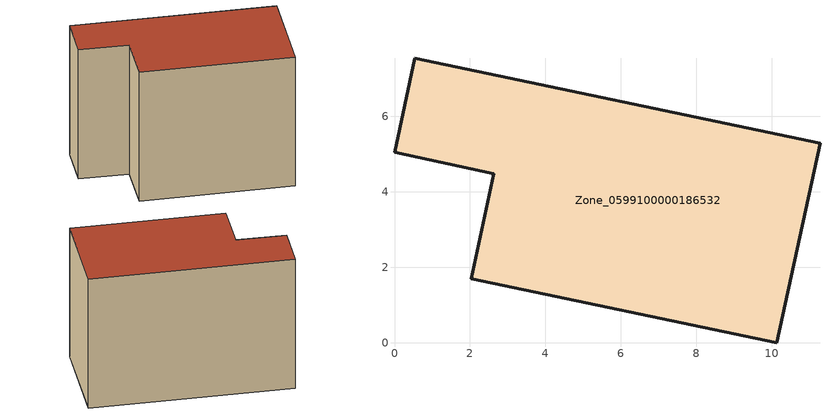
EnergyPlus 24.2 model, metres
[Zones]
Zone_0599100000186532
 floor ground (C_G): 11.28,5.28 10.14,0 2.03,1.69 2.63,4.48 0,5.05 0.54,7.54 z0
 wall outside (C_F): 10.14,0 11.28,5.28 0.54,7.54 0,5.05 2.63,4.48 2.03,1.69 10.14,0 z0:7.76
 roof outside (C_R): 2.03,1.69 10.14,0 11.28,5.28 0.54,7.54 0,5.05 2.63,4.48 z7.76
[BUILDING]
Pand.0599100000186532: North Axis=0; Terrain=City; Loads Convergence Tolerance Value=0.04; Temperature Convergence Tolerance Value=0.4; Solar Distribution=FullExterior; Maximum Number of Warmup Days=25; Minimum Number of Warmup Days=1
[Site:Location]
Rotterdam.The.Hague.AP_ZH_NLD Design_Conditions: Latitude=51.96; Longitude=4.45; Time Zone=1; Elevation=-4.5
[SITE:GROUNDTEMPERATURE:BUILDINGSURFACE]
18, 18, 18, 18, 18, 18, 18, 18, 18, 18, 18, 18
[MATERIAL] Thermal Absorptance=0.9; Solar Absorptance=0.7; Visible Absorptance=0.7
Name | Roughness | Thickness | Conductivity | Density | Specific Heat
G.TI.1975-1991 | MediumSmooth | 0.15 | 0.288461 | 540 | 1210
F.TI.1975-1991 | Rough | 0.3 | 0.230769 | 1920 | 840
R.TI.1975-1991 | MediumRough | 0.2 | 0.153846 | 1500 | 1000
[CONSTRUCTION]
C_G: G.TI.1975-1991
C_F: F.TI.1975-1991
C_R: R.TI.1975-1991
[ZONE]
Zone_0599100000186532: Type=1; Multiplier=1; Ceiling Height=Autocalculate; Volume=Autocalculate; Floor Area=autocalculate; Part of Total Floor Area=Yes
[ZONEINFILTRATION:DESIGNFLOWRATE]
Infil_Zone_0599100000186532: Zone or ZoneList or Space or SpaceList=Zone_0599100000186532; Schedule=AlwaysOn; Design Flow Rate Calculation Method=Flow/Area; Flow Rate per Floor Area=0.003; Constant Term Coefficient=1; Temperature Term Coefficient=0; Velocity Term Coefficient=0; Velocity Squared Term Coefficient=0
[HVACTEMPLATE:ZONE:IDEALLOADSAIRSYSTEM]
Zone_0599100000186532: Maximum Heating Supply Air Temperature=50; Minimum Cooling Supply Air Temperature=13; Maximum Heating Supply Air Humidity Ratio=0.0156; Minimum Cooling Supply Air Humidity Ratio=0.0077; Heating Limit=NoLimit; Cooling Limit=NoLimit; Dehumidification Control Type=ConstantSensibleHeatRatio; Cooling Sensible Heat Ratio=0.7; Dehumidification Setpoint=60; Humidification Control Type=None; Humidification Setpoint=30; Outdoor Air Method=None; Outdoor Air Flow Rate per Person=0.00944; Outdoor Air Flow Rate per Zone Floor Area=0; Outdoor Air Flow Rate per Zone=0; Demand Controlled Ventilation Type=None; Outdoor Air Economizer Type=NoEconomizer; Heat Recovery Type=None; Sensible Heat Recovery Effectiveness=0.7; Latent Heat Recovery Effectiveness=0.65
[ZONECONTROL:THERMOSTAT]
ThermostatControl_Zone_0599100000186532: Zone or ZoneList=Zone_0599100000186532; Control Type Schedule=DualSetpointControlType; Control 1=Thermostat_Zone_0599100000186532; Temperature Difference Between Cutout And Setpoint=0
[THERMOSTATSETPOINT:DUALSETPOINT]
Thermostat_Zone_0599100000186532: Heating Setpoint Temperature Schedule=HeatingSetpoint_Zone_0599100000186532; Cooling Setpoint Temperature Schedule=CoolingSetpoint_Zone_0599100000186532
[SCHEDULE:COMPACT]
HeatingSetpoint_Zone_0599100000186532: Through: 12/31, For: AllDays, Until: 24:00, 21
CoolingSetpoint_Zone_0599100000186532: Through: 12/31, For: AllDays, Until: 24:00, 24
DualSetpointControlType: Through: 12/31, For: AllDays, Until: 24:00, 4
AlwaysOn: Through: 12/31, For: AllDays, Until: 24:00, 1
